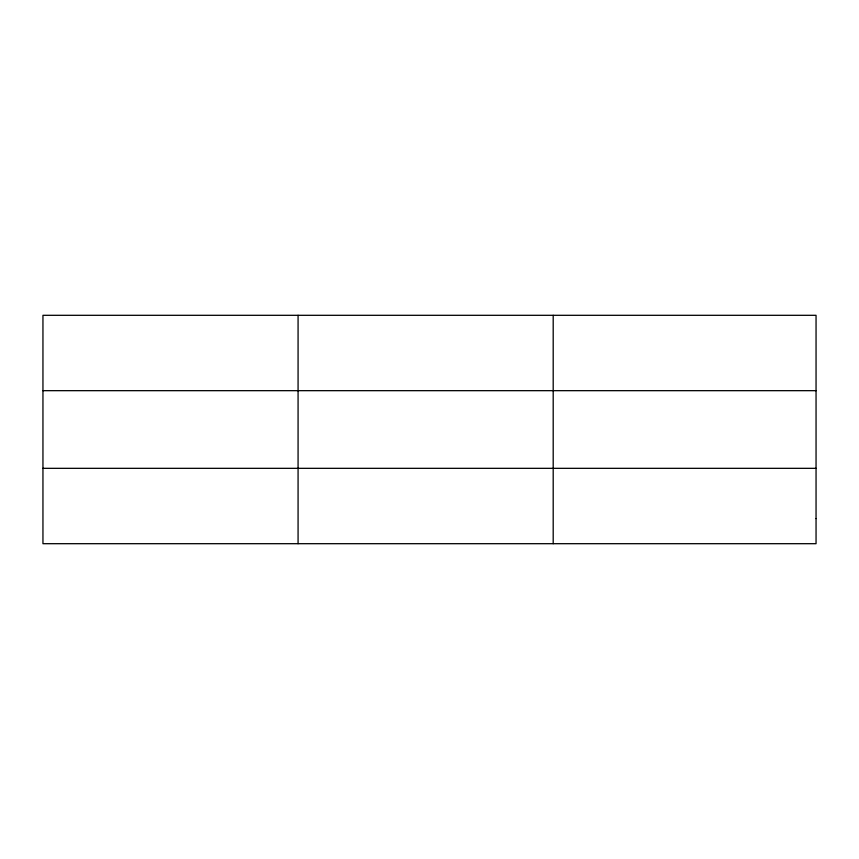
<?xml version="1.0" encoding="UTF-8"?>
<svg xmlns="http://www.w3.org/2000/svg" width="859" height="859" viewBox="0 0 859 859"><rect width="100%" height="100%" fill="white"/><g stroke="black" fill="none" stroke-linecap="round" stroke-linejoin="round"><path stroke-width="1.29" d="M298.073 315.307L298.073 543.693M553.196 315.307L553.196 543.693M42.95 390.673L816.05 390.673M42.95 468.327L816.05 468.327M816.05 518.568L816.05 543.693L42.95 543.693L42.95 315.307L816.05 315.307L816.05 518.568"/></g></svg>
